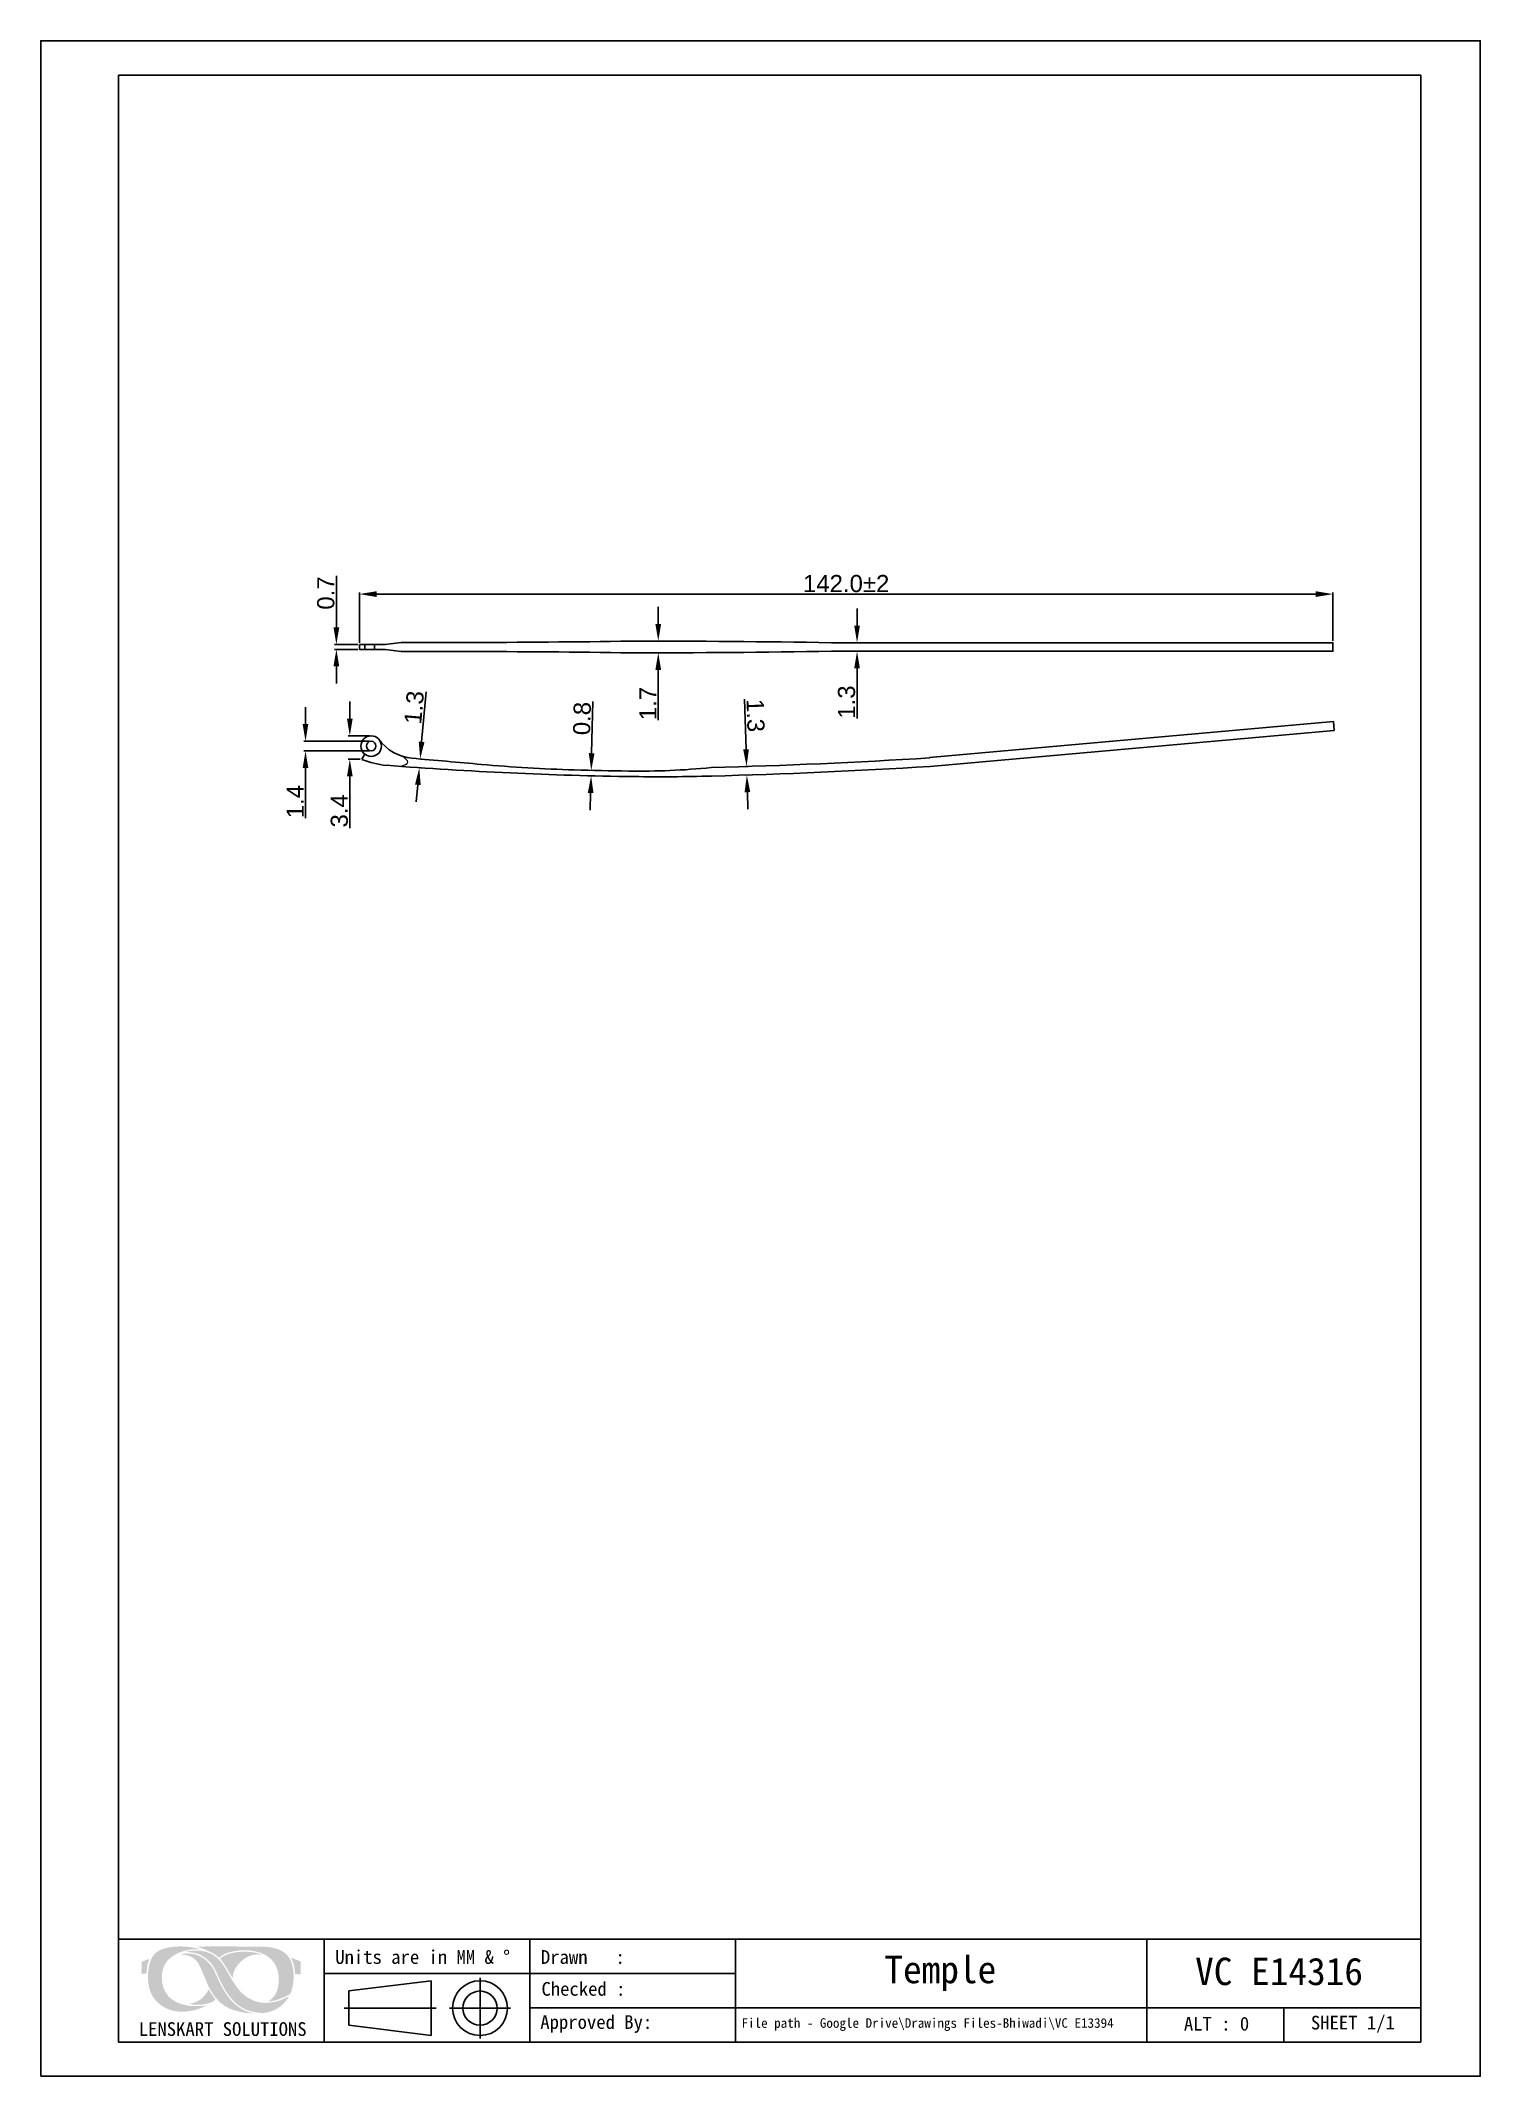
# Model space of a CAD drawing. Header units: millimetres. Extents: x 2969 to 3179, y 1682 to 1979.
import ezdxf

# ---------------------------------------------------------------- set-up
doc = ezdxf.new("R2010")
doc.units = ezdxf.units.MM
doc.layers.add('Dimension', color=3, linetype='Continuous')
doc.layers.add('图框-线条', color=7, linetype='Continuous')
doc.layers.add('绘图层', color=7, linetype='Continuous', lineweight=15)
doc.styles.get("Standard").update_dxf_attribs({"font": 'arial.ttf'})
doc.styles.add('宋体', font='SimSun.ttf')
doc.dimstyles.new('Standard$0', dxfattribs={"dimtxt": 2.3, "dimasz": 2, "dimexe": 1, "dimexo": 1, "dimgap": 1, "dimtad": 1, "dimdec": 1, "dimzin": 0, "dimdsep": 46, "dimtxsty": 'Standard', "dimcen": 0, "dimclrd": 4, "dimclre": 4, "dimclrt": 4, "dimadec": 1, "dimazin": 0, "dimtfac": 1, "dimtdec": 1, "dimtofl": 0, "dimtmove": 0, "dimatfit": 0, "dimfxl": 1, "dimtfillclr": 256, "dimtolj": 1, "dimtzin": 0, "dimlwd": -1, "dimlwe": -1, "dimarcsym": 1})

# ---------------------------------------------------------------- blocks, each defined once
blk = doc.blocks.new('*D10')
at = {"layer": 'Defpoints', "color": 0, "transparency": 16777216}
for p in [(3011.9, 1889.82), (3015.27, 1890.52), (3015.27, 1889.82)]:
    blk.add_point(p, dxfattribs=at)
at = {"layer": 'Dimension', "color": 3, "transparency": 16777216}
for p, q in [((3011.9, 1893.02), (3011.9, 1900.57)), ((3015.02, 1890.52), (3011.65, 1890.52)), ((3015.02, 1889.82), (3011.65, 1889.82)), ((3011.9, 1887.32), (3011.9, 1884.82))]:
    blk.add_line(p, q, dxfattribs=at)
for points in [[(3011.48, 1893.02), (3012.32, 1893.02), (3011.9, 1890.52)], [(3011.48, 1887.32), (3012.32, 1887.32), (3011.9, 1889.82)]]:
    blk.add_solid(points, dxfattribs=at)
at = {"layer": 'Dimension', "transparency": 16777216, "insert": (3010.37, 1898.04), "char_height": 2.5, "attachment_point": 5, "rotation": 90}
blk.add_mtext('\\A1;0.7', dxfattribs=at)
blk = doc.blocks.new('*D11')
at = {"layer": 'Defpoints', "color": 0, "transparency": 16777216}
for p in [(3087.86, 1889.54), (3088.12, 1890.79), (3088.12, 1889.54)]:
    blk.add_point(p, dxfattribs=at)
at = {"layer": 'Dimension', "color": 3, "transparency": 16777216}
for p, q in [((3087.86, 1893.29), (3087.86, 1895.79)), ((3087.87, 1890.79), (3087.61, 1890.79)), ((3087.87, 1889.54), (3087.61, 1889.54)), ((3087.86, 1887.04), (3087.86, 1879.73))]:
    blk.add_line(p, q, dxfattribs=at)
for points in [[(3087.44, 1893.29), (3088.27, 1893.29), (3087.86, 1890.79)], [(3087.44, 1887.04), (3088.27, 1887.04), (3087.86, 1889.54)]]:
    blk.add_solid(points, dxfattribs=at)
at = {"layer": 'Dimension', "transparency": 16777216, "insert": (3086.33, 1882.13), "char_height": 2.5, "attachment_point": 5, "rotation": 90}
blk.add_mtext('\\A1;1.3', dxfattribs=at)
blk = doc.blocks.new('*D12')
at = {"layer": 'Defpoints', "color": 0, "transparency": 16777216}
for p in [(3015.27, 1897.88), (3015.27, 1890.52), (3157.27, 1890.79)]:
    blk.add_point(p, dxfattribs=at)
at = {"layer": 'Dimension', "color": 3, "transparency": 16777216}
for p, q in [((3015.27, 1890.77), (3015.27, 1898.13)), ((3154.77, 1897.88), (3017.77, 1897.88)), ((3157.27, 1891.04), (3157.27, 1898.13))]:
    blk.add_line(p, q, dxfattribs=at)
for points in [[(3017.77, 1898.3), (3017.77, 1897.46), (3015.27, 1897.88)], [(3154.77, 1898.3), (3154.77, 1897.46), (3157.27, 1897.88)]]:
    blk.add_solid(points, dxfattribs=at)
at = {"layer": 'Dimension', "transparency": 16777216, "insert": (3086.27, 1899.41), "char_height": 2.5, "attachment_point": 5}
blk.add_mtext('\\A1;142.0±2', dxfattribs=at)
blk = doc.blocks.new('*D13')
at = {"layer": 'Defpoints', "color": 0, "transparency": 16777216}
for p in [(3016.98, 1877.2), (3013.86, 1873.78), (3015.6, 1873.78)]:
    blk.add_point(p, dxfattribs=at)
at = {"layer": 'Dimension', "color": 3, "transparency": 16777216}
for p, q in [((3013.86, 1879.7), (3013.86, 1882.2)), ((3016.73, 1877.2), (3013.61, 1877.2)), ((3015.35, 1873.78), (3013.61, 1873.78)), ((3013.86, 1871.28), (3013.86, 1863.74))]:
    blk.add_line(p, q, dxfattribs=at)
for points in [[(3013.45, 1879.7), (3014.28, 1879.7), (3013.86, 1877.2)], [(3013.45, 1871.28), (3014.28, 1871.28), (3013.86, 1873.78)]]:
    blk.add_solid(points, dxfattribs=at)
at = {"layer": 'Dimension', "transparency": 16777216, "insert": (3012.34, 1866.26), "char_height": 2.5, "attachment_point": 5, "rotation": 90}
blk.add_mtext('\\A1;3.4', dxfattribs=at)
blk = doc.blocks.new('*D14')
at = {"layer": 'Defpoints', "color": 0, "transparency": 16777216}
for p in [(3023.9, 1872.55), (3024.02, 1873.83), (3024.12, 1873.83)]:
    blk.add_point(p, dxfattribs=at)
at = {"layer": 'Dimension', "color": 3, "transparency": 16777216}
for p, q in [((3024.34, 1876.32), (3024.98, 1883.6)), ((3024.15, 1872.53), (3024.25, 1872.52)), ((3024.26, 1873.81), (3024.37, 1873.8)), ((3023.78, 1870.05), (3023.56, 1867.56))]:
    blk.add_line(p, q, dxfattribs=at)
for points in [[(3023.92, 1876.35), (3024.75, 1876.28), (3024.12, 1873.83)], [(3023.37, 1870.09), (3024.2, 1870.01), (3024, 1872.54)]]:
    blk.add_solid(points, dxfattribs=at)
at = {"layer": 'Dimension', "transparency": 16777216, "insert": (3023.25, 1881.34), "char_height": 2.5, "attachment_point": 5, "rotation": 84.9431}
blk.add_mtext('\\A1;1.3', dxfattribs=at)
blk = doc.blocks.new('*D15')
at = {"layer": 'Defpoints', "color": 0, "transparency": 16777216}
for p in [(3048.51, 1871.38), (3048.53, 1872.18), (3049.08, 1872.17)]:
    blk.add_point(p, dxfattribs=at)
at = {"layer": 'Dimension', "color": 3, "transparency": 16777216}
for p, q in [((3049.14, 1874.67), (3049.33, 1882.22)), ((3048.76, 1871.37), (3049.31, 1871.36)), ((3048.78, 1872.17), (3049.33, 1872.16)), ((3048.99, 1868.87), (3048.93, 1866.37))]:
    blk.add_line(p, q, dxfattribs=at)
for points in [[(3048.72, 1874.68), (3049.56, 1874.66), (3049.08, 1872.17)], [(3048.58, 1868.88), (3049.41, 1868.86), (3049.06, 1871.37)]]:
    blk.add_solid(points, dxfattribs=at)
at = {"layer": 'Dimension', "transparency": 16777216, "insert": (3047.74, 1879.73), "char_height": 2.5, "attachment_point": 5, "rotation": 88.5487}
blk.add_mtext('\\A1;0.8', dxfattribs=at)
blk = doc.blocks.new('*D16')
at = {"layer": 'Defpoints', "color": 0, "transparency": 16777216}
for p in [(3071.32, 1872.71), (3071.36, 1871.46), (3071.74, 1872.73)]:
    blk.add_point(p, dxfattribs=at)
at = {"layer": 'Dimension', "color": 3, "transparency": 16777216}
for p, q in [((3071.67, 1875.23), (3071.43, 1882.54)), ((3071.57, 1872.72), (3071.99, 1872.73)), ((3071.61, 1871.47), (3072.03, 1871.49)), ((3071.86, 1868.98), (3071.94, 1866.48))]:
    blk.add_line(p, q, dxfattribs=at)
for points in [[(3072.08, 1875.24), (3071.25, 1875.21), (3071.74, 1872.73)], [(3072.28, 1868.99), (3071.45, 1868.97), (3071.78, 1871.48)]]:
    blk.add_solid(points, dxfattribs=at)
at = {"layer": 'Dimension', "transparency": 16777216, "insert": (3073.04, 1880.18), "char_height": 2.5, "attachment_point": 5, "rotation": 271.821}
blk.add_mtext('\\A1;1.3', dxfattribs=at)
blk = doc.blocks.new('*D17')
at = {"layer": 'Defpoints', "color": 0, "transparency": 16777216}
for p in [(3056.52, 1891.02), (3056.52, 1889.32), (3058.86, 1889.32)]:
    blk.add_point(p, dxfattribs=at)
at = {"layer": 'Dimension', "color": 3, "transparency": 16777216}
for p, q in [((3058.86, 1893.52), (3058.86, 1896.02)), ((3056.77, 1891.02), (3059.11, 1891.02)), ((3056.77, 1889.32), (3059.11, 1889.32)), ((3058.86, 1886.82), (3058.86, 1879.5))]:
    blk.add_line(p, q, dxfattribs=at)
for points in [[(3058.44, 1893.52), (3059.27, 1893.52), (3058.86, 1891.02)], [(3058.44, 1886.82), (3059.27, 1886.82), (3058.86, 1889.32)]]:
    blk.add_solid(points, dxfattribs=at)
at = {"layer": 'Dimension', "transparency": 16777216, "insert": (3057.35, 1881.91), "char_height": 2.5, "attachment_point": 5, "rotation": 90}
blk.add_mtext('\\A1;1.7', dxfattribs=at)
blk = doc.blocks.new('*D18')
at = {"layer": 'Defpoints', "color": 0, "transparency": 16777216}
for p in [(3007.4, 1875.01), (3016.98, 1876.41), (3016.98, 1875.01)]:
    blk.add_point(p, dxfattribs=at)
at = {"layer": 'Dimension', "color": 3, "transparency": 16777216}
for p, q in [((3007.4, 1878.91), (3007.4, 1881.41)), ((3016.73, 1876.41), (3007.15, 1876.41)), ((3016.73, 1875.01), (3007.15, 1875.01)), ((3007.4, 1872.51), (3007.4, 1865.2))]:
    blk.add_line(p, q, dxfattribs=at)
for points in [[(3006.98, 1878.91), (3007.81, 1878.91), (3007.4, 1876.41)], [(3006.98, 1872.51), (3007.81, 1872.51), (3007.4, 1875.01)]]:
    blk.add_solid(points, dxfattribs=at)
at = {"layer": 'Dimension', "transparency": 16777216, "insert": (3005.89, 1867.6), "char_height": 2.5, "attachment_point": 5, "rotation": 90}
blk.add_mtext('\\A1;1.4', dxfattribs=at)

msp = doc.modelspace()

# ---------------------------------------------------------------- hatches: boundary and pattern name
at = {"layer": '图框-线条', "lineweight": 0, "ltscale": 0.1}
h = msp.add_hatch(color=252, dxfattribs=at)
edge = h.paths.add_edge_path()
edge.add_spline(control_points=[(2983.48, 1698.32), (2983.48, 1698.32), (2983.47, 1696.61), (2983.47, 1696.61), (2983.47, 1696.61), (2983.47, 1696.61), (2984.19, 1696.61), (2984.19, 1696.61), (2984.19, 1696.61), (2984.24, 1697.01), (2984.25, 1697.36), (2984.32, 1697.76), (2984.32, 1697.76), (2984.39, 1698.11), (2984.5, 1698.46), (2984.62, 1698.76), (2984.62, 1698.76), (2984.62, 1698.76), (2983.48, 1698.32), (2983.48, 1698.32)], knot_values=[0, 0, 0, 0, 0.166667, 0.166667, 0.166667, 0.166667, 0.333333, 0.333333, 0.333333, 0.333333, 0.5, 0.5, 0.5, 0.5, 0.666667, 0.666667, 0.666667, 0.666667, 1, 1, 1, 1], degree=3, periodic=0)
edge = h.paths.add_edge_path()
edge.add_spline(control_points=[(3005.88, 1696.53), (3005.88, 1696.53), (3006.68, 1696.52), (3006.68, 1696.52), (3006.68, 1696.52), (3006.68, 1696.52), (3006.69, 1698.38), (3006.69, 1698.38), (3006.69, 1698.38), (3006.69, 1698.38), (3005.27, 1698.94), (3005.27, 1698.94), (3005.27, 1698.94), (3005.42, 1698.58), (3005.58, 1698.32), (3005.69, 1697.87), (3005.69, 1697.87), (3005.8, 1697.42), (3005.84, 1697.02), (3005.88, 1696.53)], knot_values=[0, 0, 0, 0, 0.166667, 0.166667, 0.166667, 0.166667, 0.333333, 0.333333, 0.333333, 0.333333, 0.5, 0.5, 0.5, 0.5, 0.666667, 0.666667, 0.666667, 0.666667, 1, 1, 1, 1], degree=3, periodic=0)
edge = h.paths.add_edge_path(flags=17)
edge.add_spline(control_points=[(2990.39, 1692.19), (2990.53, 1692.08), (2991.35, 1692.07), (2991.49, 1692.06), (2991.49, 1692.06), (2992.37, 1692.03), (2993.69, 1692.25), (2994.27, 1692.8), (2994.27, 1692.8), (2994.22, 1692.89), (2994.19, 1692.92), (2994.13, 1692.99), (2994.13, 1692.99), (2994.13, 1692.99), (2993.26, 1694.28), (2993.26, 1694.28), (2993.26, 1694.28), (2993.05, 1694.02), (2992.96, 1693.52), (2992.16, 1692.91), (2992.16, 1692.91), (2991.68, 1692.54), (2991.12, 1692.29), (2990.39, 1692.19)], knot_values=[0, 0, 0, 0, 0.142857, 0.142857, 0.142857, 0.142857, 0.285714, 0.285714, 0.285714, 0.285714, 0.428571, 0.428571, 0.428571, 0.428571, 0.571429, 0.571429, 0.571429, 0.571429, 0.714286, 0.714286, 0.714286, 0.714286, 1, 1, 1, 1], degree=3, periodic=0)
edge = h.paths.add_edge_path(flags=17)
edge.add_spline(control_points=[(2994.94, 1698.76), (2994.99, 1698.68), (2995, 1698.69), (2995.07, 1698.62), (2995.07, 1698.62), (2995.71, 1697.88), (2996.64, 1696.09), (2996.76, 1695.96), (2996.76, 1695.96), (2996.82, 1697.46), (2998.08, 1698.77), (2999.31, 1699.2), (2999.31, 1699.2), (2999.96, 1699.43), (3000.31, 1699.43), (3001.03, 1699.37), (3001.03, 1699.37), (3000.79, 1699.56), (2999.79, 1699.73), (2999.53, 1699.75), (2999.53, 1699.75), (2998.32, 1699.89), (2996.56, 1699.78), (2995.49, 1699.18), (2995.49, 1699.18), (2995.32, 1699.08), (2995.01, 1698.88), (2994.94, 1698.76)], knot_values=[0, 0, 0, 0, 0.125, 0.125, 0.125, 0.125, 0.25, 0.25, 0.25, 0.25, 0.375, 0.375, 0.375, 0.375, 0.5, 0.5, 0.5, 0.5, 0.625, 0.625, 0.625, 0.625, 0.75, 0.75, 0.75, 0.75, 1, 1, 1, 1], degree=3, periodic=0)
edge = h.paths.add_edge_path()
edge.add_spline(control_points=[(2994.36, 1696.41), (2993.96, 1697.33), (2993.83, 1697.58), (2993.19, 1698.27), (2993.19, 1698.27), (2992.31, 1699.22), (2990.97, 1699.68), (2989.64, 1699.51), (2989.64, 1699.51), (2989.56, 1699.49), (2989.48, 1699.48), (2989.4, 1699.47), (2989.4, 1699.47), (2989.4, 1699.47), (2989.16, 1699.39), (2989.16, 1699.39), (2989.16, 1699.39), (2989.93, 1699.36), (2990.53, 1699.24), (2991.04, 1698.86), (2991.04, 1698.86), (2991.54, 1698.48), (2991.74, 1698.18), (2992.06, 1697.51), (2992.06, 1697.51), (2992.59, 1696.43), (2992.95, 1695.22), (2993.54, 1694.22), (2993.54, 1694.22), (2994.17, 1693.15), (2994.78, 1692.37), (2995.85, 1691.75), (2995.85, 1691.75), (2996.7, 1691.25), (2998.49, 1690.78), (2999.68, 1690.83), (2999.68, 1690.83), (2999.55, 1690.89), (2999.36, 1690.92), (2999.2, 1690.97), (2999.2, 1690.97), (2996.99, 1691.64), (2995.72, 1693.52), (2994.74, 1695.58), (2994.74, 1695.58), (2994.61, 1695.85), (2994.49, 1696.13), (2994.36, 1696.41)], knot_values=[0, 0, 0, 0, 0.076923, 0.076923, 0.076923, 0.076923, 0.153846, 0.153846, 0.153846, 0.153846, 0.230769, 0.230769, 0.230769, 0.230769, 0.307692, 0.307692, 0.307692, 0.307692, 0.384615, 0.384615, 0.384615, 0.384615, 0.461538, 0.461538, 0.461538, 0.461538, 0.538462, 0.538462, 0.538462, 0.538462, 0.615385, 0.615385, 0.615385, 0.615385, 0.692308, 0.692308, 0.692308, 0.692308, 0.769231, 0.769231, 0.769231, 0.769231, 0.846154, 0.846154, 0.846154, 0.846154, 1, 1, 1, 1], degree=3, periodic=0)
edge = h.paths.add_edge_path()
edge.add_spline(control_points=[(3004.99, 1693.26), (3004.95, 1693.26), (3004.13, 1692.87), (3003.97, 1692.81), (3003.97, 1692.81), (3003.61, 1692.67), (3003.2, 1692.54), (3002.8, 1692.47), (3002.8, 1692.47), (3001.83, 1692.28), (3001.12, 1692.28), (3000.18, 1692.55), (3000.18, 1692.55), (2998.6, 1693.02), (2997.68, 1694.13), (2996.93, 1695.28), (2996.93, 1695.28), (2995.61, 1697.34), (2995.07, 1699.33), (2992.52, 1699.87), (2992.52, 1699.87), (2992.09, 1699.96), (2991.58, 1700), (2991.13, 1699.96), (2991.13, 1699.96), (2990.82, 1699.94), (2990.1, 1699.87), (2989.88, 1699.74), (2989.88, 1699.74), (2991.01, 1699.76), (2991.88, 1699.54), (2992.68, 1698.97), (2992.68, 1698.97), (2994.33, 1697.79), (2994.38, 1696.55), (2995.25, 1695), (2995.25, 1695), (2995.66, 1694.26), (2995.96, 1693.69), (2996.54, 1693.02), (2996.54, 1693.02), (2997.72, 1691.63), (2998.98, 1691.01), (3000.93, 1690.87), (3000.93, 1690.87), (3001.87, 1690.8), (3002.81, 1691.21), (3003.43, 1691.61), (3003.43, 1691.61), (3003.85, 1691.87), (3004.19, 1692.21), (3004.51, 1692.58), (3004.51, 1692.58), (3004.68, 1692.77), (3004.86, 1693.06), (3004.99, 1693.26)], knot_values=[0, 0, 0, 0, 0.066667, 0.066667, 0.066667, 0.066667, 0.133333, 0.133333, 0.133333, 0.133333, 0.2, 0.2, 0.2, 0.2, 0.266667, 0.266667, 0.266667, 0.266667, 0.333333, 0.333333, 0.333333, 0.333333, 0.4, 0.4, 0.4, 0.4, 0.466667, 0.466667, 0.466667, 0.466667, 0.533333, 0.533333, 0.533333, 0.533333, 0.6, 0.6, 0.6, 0.6, 0.666667, 0.666667, 0.666667, 0.666667, 0.733333, 0.733333, 0.733333, 0.733333, 0.8, 0.8, 0.8, 0.8, 0.866667, 0.866667, 0.866667, 0.866667, 1, 1, 1, 1], degree=3, periodic=0)
edge = h.paths.add_edge_path()
edge.add_spline(control_points=[(2994.79, 1698.92), (2995.35, 1699.36), (2995.51, 1699.5), (2996.33, 1699.73), (2996.33, 1699.73), (2998.2, 1700.25), (3000.62, 1700.11), (3002.08, 1698.96), (3002.08, 1698.96), (3002.88, 1698.33), (3003.54, 1697.23), (3003.5, 1695.68), (3003.5, 1695.68), (3003.47, 1694.54), (3003.19, 1693.43), (3002.29, 1692.77), (3002.29, 1692.77), (3002.23, 1692.73), (3001.98, 1692.57), (3001.92, 1692.55), (3001.92, 1692.55), (3002.81, 1692.5), (3004.21, 1693.1), (3004.94, 1693.52), (3004.94, 1693.52), (3005.22, 1693.68), (3005.19, 1693.65), (3005.31, 1693.97), (3005.31, 1693.97), (3005.77, 1695.23), (3005.79, 1696.98), (3005.36, 1698.21), (3005.36, 1698.21), (3005.17, 1698.77), (3004.96, 1699.07), (3004.59, 1699.44), (3004.59, 1699.44), (3003.83, 1700.2), (3002.32, 1700.55), (3001.23, 1700.55), (3001.23, 1700.55), (2998, 1700.55), (2994.69, 1700.59), (2991.49, 1700.55), (2991.49, 1700.55), (2991.72, 1700.45), (2992.14, 1700.35), (2992.4, 1700.26), (2992.4, 1700.26), (2992.68, 1700.16), (2993.86, 1699.6), (2994.09, 1699.46), (2994.09, 1699.46), (2994.41, 1699.27), (2994.73, 1698.96), (2994.79, 1698.92)], knot_values=[0, 0, 0, 0, 0.066667, 0.066667, 0.066667, 0.066667, 0.133333, 0.133333, 0.133333, 0.133333, 0.2, 0.2, 0.2, 0.2, 0.266667, 0.266667, 0.266667, 0.266667, 0.333333, 0.333333, 0.333333, 0.333333, 0.4, 0.4, 0.4, 0.4, 0.466667, 0.466667, 0.466667, 0.466667, 0.533333, 0.533333, 0.533333, 0.533333, 0.6, 0.6, 0.6, 0.6, 0.666667, 0.666667, 0.666667, 0.666667, 0.733333, 0.733333, 0.733333, 0.733333, 0.8, 0.8, 0.8, 0.8, 0.866667, 0.866667, 0.866667, 0.866667, 1, 1, 1, 1], degree=3, periodic=0)
edge = h.paths.add_edge_path()
edge.add_spline(control_points=[(2993.01, 1691.97), (2992.87, 1691.98), (2992.61, 1691.92), (2992.44, 1691.9), (2992.44, 1691.9), (2989.87, 1691.66), (2986.84, 1692.34), (2986.47, 1695.48), (2986.47, 1695.48), (2986.3, 1696.95), (2986.75, 1698.28), (2987.93, 1699.08), (2987.93, 1699.08), (2989.1, 1699.89), (2990.28, 1700.21), (2992.01, 1700.16), (2992.01, 1700.16), (2992.01, 1700.16), (2991.31, 1700.35), (2991.31, 1700.35), (2991.31, 1700.35), (2989.79, 1700.68), (2987.5, 1700.69), (2986.15, 1700.02), (2986.15, 1700.02), (2985.39, 1699.64), (2984.96, 1699.07), (2984.67, 1698.12), (2984.67, 1698.12), (2984.17, 1696.5), (2984.32, 1694), (2985.53, 1692.72), (2985.53, 1692.72), (2985.69, 1692.56), (2985.76, 1692.45), (2985.95, 1692.3), (2985.95, 1692.3), (2986.14, 1692.15), (2986.17, 1692.09), (2986.42, 1691.92), (2986.42, 1691.92), (2987.99, 1690.81), (2990.04, 1690.87), (2991.85, 1691.47), (2991.85, 1691.47), (2992.06, 1691.54), (2992.26, 1691.63), (2992.46, 1691.71), (2992.46, 1691.71), (2992.58, 1691.76), (2992.94, 1691.96), (2993.01, 1691.97)], knot_values=[0, 0, 0, 0, 0.071429, 0.071429, 0.071429, 0.071429, 0.142857, 0.142857, 0.142857, 0.142857, 0.214286, 0.214286, 0.214286, 0.214286, 0.285714, 0.285714, 0.285714, 0.285714, 0.357143, 0.357143, 0.357143, 0.357143, 0.428571, 0.428571, 0.428571, 0.428571, 0.5, 0.5, 0.5, 0.5, 0.571429, 0.571429, 0.571429, 0.571429, 0.642857, 0.642857, 0.642857, 0.642857, 0.714286, 0.714286, 0.714286, 0.714286, 0.785714, 0.785714, 0.785714, 0.785714, 0.857143, 0.857143, 0.857143, 0.857143, 1, 1, 1, 1], degree=3, periodic=0)

# ---------------------------------------------------------------- linework, layer by layer
for p, q in [((3170.12, 1973.62), (2980.12, 1973.62)), ((2980.12, 1973.62), (2980.12, 1686.62)), ((3170.12, 1686.62), (3170.12, 1973.62)), ((3015.27, 1890.52), (3019.03, 1890.52)), ((3015.27, 1890.52), (3015.27, 1889.82)), ((3015.27, 1890.52), (3016.57, 1890.52)), ((3019.03, 1889.82), (3015.27, 1889.82)), ((3015.27, 1889.82), (3016.57, 1889.82)), ((3016.07, 1889.82), (3016.07, 1890.52)), ((3017.47, 1889.82), (3017.47, 1890.52)), ((3019.03, 1890.52), (3021.36, 1890.82)), ((3021.36, 1889.52), (3019.03, 1889.82)), ((3021.36, 1890.82), (3030.76, 1890.82)), ((3030.76, 1889.52), (3021.36, 1889.52)), ((3157.27, 1890.79), (3157.27, 1889.54)), ((3098.42, 1874.03), (3157.36, 1879.29)), ((3098.54, 1872.74), (3157.48, 1877.99)), ((3157.36, 1879.29), (3157.48, 1877.99)), ((3015.6, 1873.78), (3016.03, 1874.55)), ((2980.12, 1701.62), (3170.12, 1701.62)), ((3010.12, 1701.62), (3010.12, 1686.62)), ((3040.12, 1701.62), (3040.12, 1686.62)), ((3070.12, 1701.62), (3070.12, 1686.62)), ((3130.12, 1686.62), (3130.12, 1701.62)), ((3010.12, 1696.62), (3070.12, 1696.62)), ((3032.86, 1687.12), (3032.86, 1696.01)), ((3013.71, 1694.07), (3025.71, 1695.57)), ((3013.71, 1694.07), (3013.71, 1689.07)), ((3025.71, 1695.57), (3025.71, 1687.57)), ((3013.05, 1691.57), (3026.45, 1691.57)), ((3028.42, 1691.57), (3037.31, 1691.57)), ((3040.12, 1691.62), (3170.12, 1691.62)), ((3150.12, 1686.62), (3150.12, 1691.62)), ((3013.71, 1689.07), (3025.71, 1687.57)), ((2980.12, 1686.62), (3170.12, 1686.62))]:
    msp.add_line(p, q)
msp.add_lwpolyline([(2968.77, 1681.62), (3178.77, 1681.62), (3178.77, 1978.62), (2968.77, 1978.62)], close=True)
for points in [[(3092.12, 1890.79), (3084.12, 1890.79, 0.004334), (3054.88, 1891.02)], [(3054.88, 1889.32, 0.004334), (3084.12, 1889.54), (3092.12, 1889.54)]]:
    msp.add_lwpolyline(points, format="xyb")
msp.add_lwpolyline([(3092.12, 1889.54), (3157.27, 1889.54), (3157.27, 1890.79), (3092.12, 1890.79)])
for centre, radius in [((3016.98, 1875.7), 1.5), ((3016.98, 1875.71), 0.7), ((3032.86, 1691.57), 4), ((3032.86, 1691.57), 2.5)]:
    msp.add_circle(centre, radius)
for centre, radius, start, end in [((3025.62, 3965.78), 2074.97, 270.1419, 270.80808), ((3025.62, -185.45), 2074.97, 89.19192, 89.8581), ((3023.51, 1880.54), 6.63, 215.3949, 264.9478), ((3020.33, 1885.31), 12.47, 247.703, 264.8574), ((3062.65, 2429.34), 558.13, 265.5368, 269.245), ((1865.43, -11218.94), 13143.94, 84.903494, 84.947815), ((3053.38, 2102.52), 230.39, 264.9389, 268.3151), ((3062.65, 2429.34), 557.33, 268.3505, 269.1627), ((3056.05, 1978.01), 105.96, 269.1627, 275.7086), ((3059.06, 2156.62), 285.39, 269.245, 271.5201), ((3042.69, 2773.35), 901.09, 271.52011, 273.54876), ((3042.69, 2773.35), 902.34, 271.52011, 273.54849)]:
    msp.add_arc(centre, radius, start, end)
at = {"lineweight": 20, "ltscale": 0.3}
msp.add_open_spline([(3021.26, 1872.74), (3021.79, 1872.92), (3022.79, 1873.28), (3021.94, 1873.91), (3021.53, 1874.21)], degree=3, knots=[0.02894, 0.02894, 0.02894, 0.02894, 1.280769, 2.440876, 2.440876, 2.440876, 2.440876], dxfattribs=at)

# ---------------------------------------------------------------- texts
at = {"layer": '绘图层', "color": 7, "linetype": 'ByBlock', "lineweight": 9, "attachment_point": 5, "style": '宋体'}
for s, insert, char_height, width in [('\\pxql;{\\fNSimSun|b0|i0|c0|p49;Units are in MM & %%D}', (3027.01, 1699.01), 2, 30.5443), ('\\pxql;{\\fNSimSun|b0|i0|c0|p49;Drawn   : }', (3057.01, 1699.01), 2, 30.5443), ('{\\fNSimSun|b0|i0|c0|p49;Temple}', (3100, 1696.63), 4, 58.2869), ('{\\fNSimSun|b0|i0|c0|p49;VC E14316}', (3149.42, 1696.9), 4, 58.2869), ('\\pxql;{\\fNSimSun|b0|i0|c0|p49;Checked : }', (3053.27, 1694.36), 2, 22.9015), ('\\pxql;{\\fNSimSun|b0|i0|c0|p49;Approved By:}', (3053.1, 1689.25), 2, 22.9015), ('\\pxql;{\\fNSimSun|b0|i0|c0|p49;File path - Google Drive\\\\Drawings Files-Bhiwadi\\\\VC E13394}', (3115.95, 1689.17), 1.4, 89.89), ('{\\fNSimSun|b0|i0|c0|p49;ALT : 0}', (3140.3, 1689.28), 2, 17.2791), ('{\\fNSimSun|b0|i0|c0|p49;SHEET 1/1}', (3160.18, 1689.21), 2, 17.2791), ('{\\fSimSun|b0|i0|c134|p2;LENSKART SOLUTIONS}', (2995.32, 1688.5), 2, 58.9745)]:
    msp.add_mtext(s, dxfattribs=dict(at, insert=insert, char_height=char_height, width=width))

# ---------------------------------------------------------------- dimensions: what is measured, and where the dimension line sits
at = {"layer": 'Dimension'}
dim = msp.add_linear_dim(base=(3015.27, 1897.88), p1=(3157.27, 1890.79), p2=(3015.27, 1890.52), dimstyle='Standard$0', override={"dimtxt": 2.5, "dimasz": 2.5, "dimexe": 0.25, "dimexo": 0.25, "dimgap": 0.25, "dimclrd": 3, "dimclre": 3, "dimclrt": 256, "dimadec": 2, "dimtol": 1, "dimtp": 2, "dimtm": 2, "dimtdec": 0, "dimatfit": 3}, dxfattribs=at)
dim.commit()
dim.dimension.update_dxf_attribs({"geometry": '*D12', "text_midpoint": (3086.27, 1899.41)})
dim = msp.add_linear_dim(base=(3011.9, 1889.82), p1=(3015.27, 1890.52), p2=(3015.27, 1889.82), angle=90, dimstyle='Standard$0', override={"dimtxt": 2.5, "dimasz": 2.5, "dimexe": 0.25, "dimexo": 0.25, "dimgap": 0.25, "dimclrd": 3, "dimclre": 3, "dimclrt": 256, "dimadec": 2, "dimtdec": 2, "dimatfit": 3}, dxfattribs=at)
dim.commit()
dim.dimension.update_dxf_attribs({"geometry": '*D10', "text_midpoint": (3011.9, 1898.04), "dimtype": 160})
for base, p1, p2, picture, middle in [((3058.86, 1889.32), (3056.52, 1891.02), (3056.52, 1889.32), '*D17', (3057.35, 1881.91)), ((3087.85611167, 1889.54130912), (3088.1192998, 1890.79130912), (3088.1192998, 1889.54130912), '*D11', (3086.32882654, 1882.1332259)), ((3007.4, 1875.01), (3016.98, 1876.41), (3016.98, 1875.01), '*D18', (3005.89, 1867.6)), ((3013.86, 1873.78), (3016.98, 1877.2), (3015.6, 1873.78), '*D13', (3012.34, 1866.26))]:
    dim = msp.add_linear_dim(base=base, p1=p1, p2=p2, angle=90, dimstyle='Standard$0', override={"dimtxt": 2.5, "dimasz": 2.5, "dimexe": 0.25, "dimexo": 0.25, "dimgap": 0.25, "dimclrd": 3, "dimclre": 3, "dimclrt": 256, "dimadec": 2, "dimtdec": 2, "dimatfit": 3}, dxfattribs=at)
    dim.commit()
    dim.dimension.update_dxf_attribs({"geometry": picture, "text_midpoint": middle})
for p1, p2, distance, picture, middle in [((3023.9, 1872.55), (3024.02, 1873.83), -0.1, '*D14', (3023.25, 1881.34)), ((3048.51, 1871.38), (3048.53, 1872.18), -0.54, '*D15', (3047.74, 1879.73)), ((3071.3631, 1871.4637), (3071.3234, 1872.7131), -0.4215, '*D16', (3073.0358, 1880.1793))]:
    dim = msp.add_aligned_dim(p1=p1, p2=p2, distance=distance, dimstyle='Standard$0', override={"dimtxt": 2.5, "dimasz": 2.5, "dimexe": 0.25, "dimexo": 0.25, "dimgap": 0.25, "dimclrd": 3, "dimclre": 3, "dimclrt": 256, "dimadec": 2, "dimtdec": 2, "dimatfit": 3}, dxfattribs=at)
    dim.commit()
    dim.dimension.update_dxf_attribs({"geometry": picture, "text_midpoint": middle})

doc.saveas('drawing.dxf')
